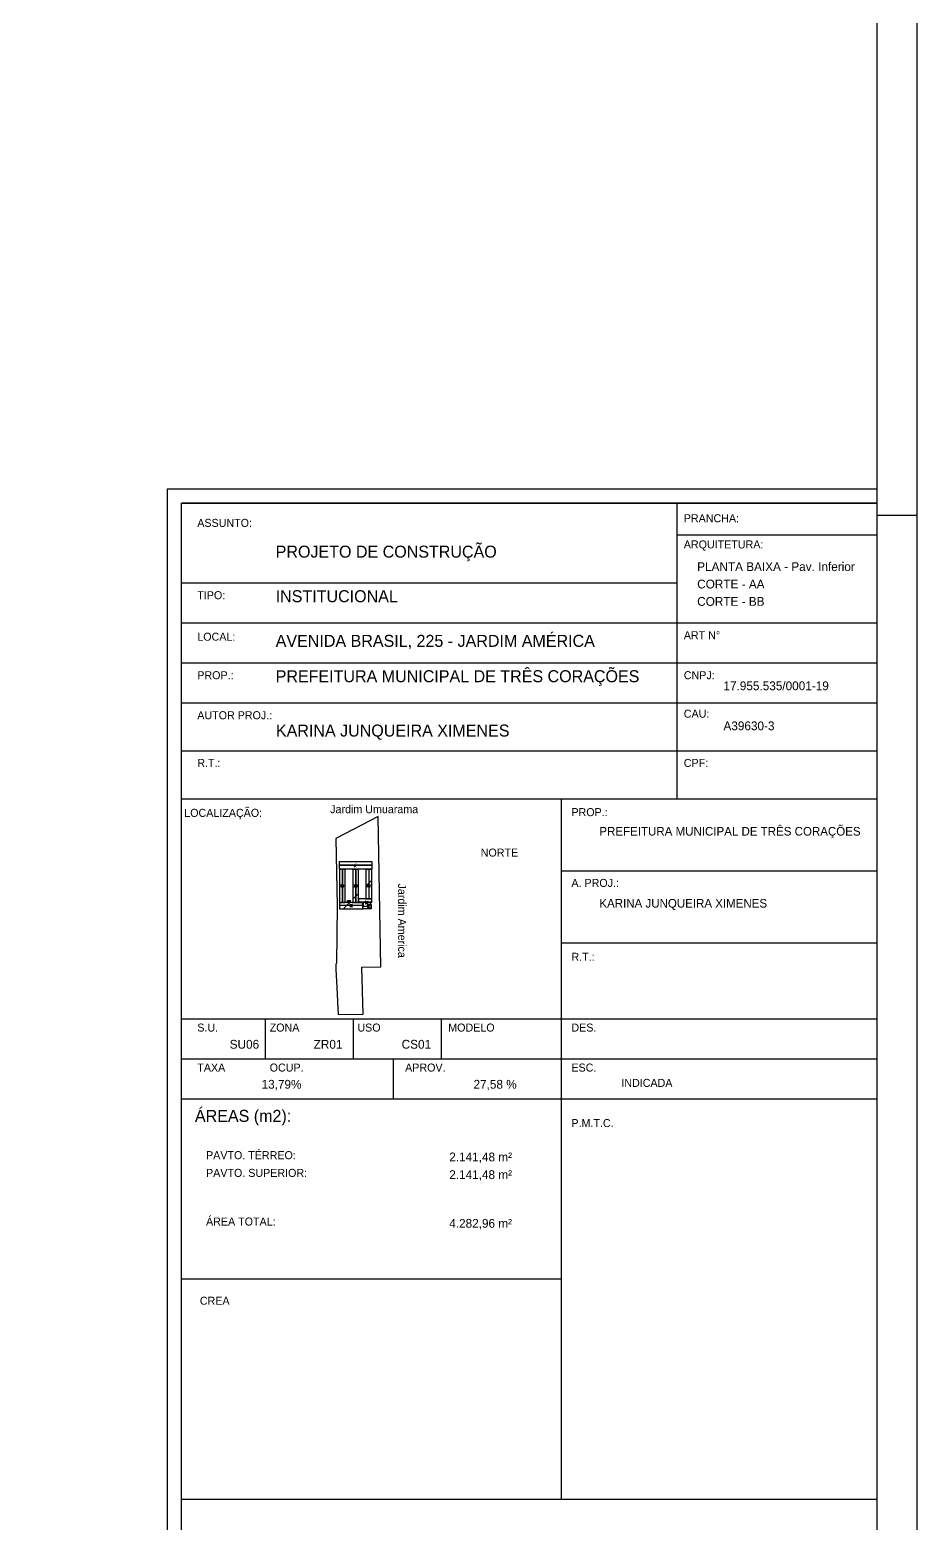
# Model space of a CAD drawing. Header units: metres. Extents: x -999 to 3200, y -1400 to 5056.
# Drawn here: x 1363.74 to 1385.93, y 4598.09 to 4635.41 of the extents above; entities that cross this region are included whole.
import ezdxf

# ---------------------------------------------------------------- set-up
doc = ezdxf.new("R2010")
doc.units = ezdxf.units.M
for name, color, linetype, true_color in [('0.4', 7, 'Continuous', 0x000008), ('0.8', 7, 'Continuous', 0x000008), ('1', 7, 'Continuous', 0x000001), ('LINHAS', 7, 'Continuous', 0x000002), ('S2MARGF', 7, 'Continuous', 0x000004), ('S2MARGG', 7, 'Continuous', 0x00000d), ('TEXTO', 7, 'Continuous', 0x000008)]:
    doc.layers.add(name, color=color, linetype=linetype, true_color=true_color)

msp = doc.modelspace()

# ---------------------------------------------------------------- hatches: boundary and pattern name
at = {"layer": '0.4'}
h = msp.add_hatch(dxfattribs=at)
h.set_pattern_fill('ANSI31', color=8)
h.paths.add_polyline_path([(1372.287, 4614.438), (1372.287, 4614.532), (1371.481, 4614.532), (1371.481, 4614.438), (1372.287, 4614.438)])
h.paths.add_polyline_path([(1372.287, 4614.535), (1372.287, 4614.629), (1371.481, 4614.629), (1371.481, 4614.535), (1372.287, 4614.535)])
h.paths.add_polyline_path([(1372.287, 4613.611), (1372.287, 4613.697), (1371.96, 4613.697), (1371.96, 4613.611), (1372.287, 4613.611)])
h.paths.add_polyline_path([(1372.196, 4613.64), (1372.162, 4613.623), (1372.127, 4613.64), (1372.162, 4613.631), (1372.196, 4613.64)])
h.paths.add_polyline_path([(1372.254, 4613.552), (1372.254, 4613.607), (1372.07, 4613.607), (1372.07, 4613.513), (1372.187, 4613.513), (1372.187, 4613.552), (1372.254, 4613.552)])
h.paths.add_polyline_path([(1372.067, 4613.529), (1372.067, 4613.605), (1371.96, 4613.605), (1371.481, 4613.605), (1371.481, 4613.529), (1372.067, 4613.529)])
h.paths.add_polyline_path([(1371.809, 4613.562), (1371.774, 4613.544), (1371.74, 4613.562), (1371.774, 4613.553), (1371.809, 4613.562)])
h.paths.add_polyline_path([(1371.481, 4613.526), (1371.481, 4613.45), (1372.067, 4613.45), (1372.067, 4613.526), (1371.481, 4613.526)])
h.paths.add_polyline_path([(1371.809, 4613.495), (1371.774, 4613.504), (1371.74, 4613.495), (1371.774, 4613.512), (1371.809, 4613.495)])
h.paths.add_polyline_path([(1372.197, 4613.638), (1372.127, 4613.638), (1372.127, 4613.656), (1372.197, 4613.656), (1372.197, 4613.638), (1372.197, 4613.638)])
h.paths.add_polyline_path([(1372.197, 4613.559), (1372.127, 4613.559), (1372.127, 4613.577), (1372.197, 4613.577), (1372.197, 4613.559)])
h.paths.add_polyline_path([(1371.809, 4613.56), (1371.739, 4613.56), (1371.739, 4613.578), (1371.809, 4613.578), (1371.809, 4613.56)])
h.paths.add_polyline_path([(1371.809, 4613.481), (1371.739, 4613.481), (1371.739, 4613.499), (1371.809, 4613.499), (1371.809, 4613.481)])
h.paths.add_polyline_path([(1371.919, 4614.486), (1371.849, 4614.486), (1371.849, 4614.505), (1371.919, 4614.505), (1371.919, 4614.486)])
h.paths.add_polyline_path([(1371.919, 4614.565), (1371.849, 4614.565), (1371.849, 4614.583), (1371.919, 4614.583), (1371.919, 4614.565)])
h = msp.add_hatch(dxfattribs=at)
h.set_pattern_fill('ANSI31', color=8)
h.paths.add_polyline_path([(1372.287, 4613.699), (1372.287, 4614.433), (1372.216, 4614.433), (1372.216, 4613.699), (1372.287, 4613.699)])
h.paths.add_polyline_path([(1372.245, 4614.055), (1372.237, 4614.02), (1372.245, 4613.986), (1372.228, 4614.02), (1372.245, 4614.055)])
h.paths.add_polyline_path([(1372.213, 4613.699), (1372.213, 4614.433), (1372.143, 4614.433), (1372.143, 4613.699), (1372.213, 4613.699)])
h.paths.add_polyline_path([(1372.178, 4614.055), (1372.196, 4614.02), (1372.178, 4613.986), (1372.187, 4614.02), (1372.178, 4614.055)])
h.paths.add_polyline_path([(1371.958, 4613.607), (1371.958, 4614.433), (1371.888, 4614.433), (1371.888, 4613.607), (1371.958, 4613.607)])
h.paths.add_polyline_path([(1371.92, 4613.986), (1371.902, 4614.02), (1371.92, 4614.055), (1371.911, 4614.02), (1371.92, 4613.986)])
h.paths.add_polyline_path([(1371.884, 4613.607), (1371.884, 4614.433), (1371.814, 4614.433), (1371.814, 4613.607), (1371.884, 4613.607)])
h.paths.add_polyline_path([(1371.852, 4613.986), (1371.861, 4614.02), (1371.852, 4614.055), (1371.87, 4614.02), (1371.852, 4613.986)])
h.paths.add_polyline_path([(1371.624, 4613.607), (1371.624, 4614.433), (1371.554, 4614.433), (1371.554, 4613.607), (1371.624, 4613.607)])
h.paths.add_polyline_path([(1371.586, 4613.986), (1371.568, 4614.02), (1371.586, 4614.055), (1371.577, 4614.02), (1371.586, 4613.986)])
h.paths.add_polyline_path([(1371.551, 4613.607), (1371.551, 4614.433), (1371.481, 4614.433), (1371.481, 4613.607), (1371.551, 4613.607)])
h.paths.add_polyline_path([(1371.519, 4613.986), (1371.528, 4614.02), (1371.519, 4614.055), (1371.536, 4614.02), (1371.519, 4613.986)])
h.paths.add_polyline_path([(1372.269, 4613.452), (1372.269, 4613.55), (1372.191, 4613.55), (1372.191, 4613.482), (1372.191, 4613.479), (1372.191, 4613.476), (1372.192, 4613.474), (1372.193, 4613.471), (1372.194, 4613.468), (1372.195, 4613.466), (1372.197, 4613.464), (1372.198, 4613.462), (1372.2, 4613.46), (1372.202, 4613.458), (1372.205, 4613.456), (1372.207, 4613.455), (1372.21, 4613.454), (1372.212, 4613.453), (1372.215, 4613.452), (1372.218, 4613.452), (1372.22, 4613.452), (1372.269, 4613.452)])
h.paths.add_polyline_path([(1372.227, 4613.519), (1372.222, 4613.501), (1372.227, 4613.483), (1372.218, 4613.501), (1372.227, 4613.519)])
h.paths.add_polyline_path([(1372.241, 4614.055), (1372.241, 4613.985), (1372.263, 4613.985), (1372.263, 4614.055), (1372.241, 4614.055)])
h.paths.add_polyline_path([(1372.161, 4614.055), (1372.161, 4613.985), (1372.182, 4613.985), (1372.182, 4614.055), (1372.161, 4614.055)])
h.paths.add_polyline_path([(1371.916, 4614.055), (1371.916, 4613.985), (1371.937, 4613.985), (1371.937, 4614.055), (1371.916, 4614.055)])
h.paths.add_polyline_path([(1371.835, 4614.055), (1371.835, 4613.985), (1371.856, 4613.985), (1371.856, 4614.055), (1371.835, 4614.055), (1371.835, 4614.055)])
h.paths.add_polyline_path([(1371.582, 4614.055), (1371.582, 4613.985), (1371.603, 4613.985), (1371.603, 4614.055), (1371.582, 4614.055)])
h.paths.add_polyline_path([(1371.502, 4614.055), (1371.502, 4613.985), (1371.523, 4613.985), (1371.523, 4614.055), (1371.502, 4614.055), (1371.502, 4614.055)])
h.paths.add_polyline_path([(1372.225, 4613.519), (1372.225, 4613.483), (1372.236, 4613.483), (1372.236, 4613.519), (1372.225, 4613.519), (1372.225, 4613.519)])
at = {"layer": '0.8'}
h = msp.add_hatch(dxfattribs=at)
h.set_pattern_fill('ANSI31', color=8)
h.paths.add_polyline_path([(1371.753, 4613.656), (1371.686, 4613.656), (1371.686, 4613.607), (1371.753, 4613.607), (1371.753, 4613.656)])
h.paths.add_polyline_path([(1371.737, 4613.631), (1371.702, 4613.631), (1371.702, 4613.641), (1371.737, 4613.641), (1371.737, 4613.631), (1371.737, 4613.631)])
at = {"layer": '1'}
h = msp.add_hatch(color=8, dxfattribs=at)
h.dxf.hatch_style = 1
h.paths.add_polyline_path([(1371.884, 4614.559), (1371.849, 4614.567), (1371.884, 4614.55), (1371.919, 4614.567), (1371.884, 4614.559)])
h = msp.add_hatch(color=8, dxfattribs=at)
h.dxf.hatch_style = 1
h.paths.add_polyline_path([(1371.884, 4614.509), (1371.849, 4614.5), (1371.884, 4614.518), (1371.919, 4614.5), (1371.884, 4614.509)])
h = msp.add_hatch(color=8, dxfattribs=at)
h.dxf.hatch_style = 1
h.paths.add_polyline_path([(1371.528, 4614.02), (1371.519, 4613.986), (1371.536, 4614.02), (1371.519, 4614.055), (1371.528, 4614.02)])
h = msp.add_hatch(color=8, dxfattribs=at)
h.dxf.hatch_style = 1
h.paths.add_polyline_path([(1371.577, 4614.02), (1371.586, 4613.986), (1371.568, 4614.02), (1371.586, 4614.055), (1371.577, 4614.02)])
h = msp.add_hatch(color=8, dxfattribs=at)
h.dxf.hatch_style = 1
h.paths.add_polyline_path([(1371.861, 4614.02), (1371.852, 4613.986), (1371.87, 4614.02), (1371.852, 4614.055), (1371.861, 4614.02)])
h = msp.add_hatch(color=8, dxfattribs=at)
h.dxf.hatch_style = 1
h.paths.add_polyline_path([(1371.911, 4614.02), (1371.92, 4613.986), (1371.902, 4614.02), (1371.92, 4614.055), (1371.911, 4614.02)])
h = msp.add_hatch(color=8, dxfattribs=at)
h.dxf.hatch_style = 1
h.paths.add_polyline_path([(1372.187, 4614.02), (1372.178, 4613.986), (1372.196, 4614.02), (1372.178, 4614.055), (1372.187, 4614.02)])
h = msp.add_hatch(color=8, dxfattribs=at)
h.dxf.hatch_style = 1
h.paths.add_polyline_path([(1372.237, 4614.02), (1372.245, 4613.986), (1372.228, 4614.02), (1372.245, 4614.055), (1372.237, 4614.02)])
h = msp.add_hatch(color=8, dxfattribs=at)
h.dxf.hatch_style = 1
h.paths.add_polyline_path([(1371.72, 4613.628), (1371.702, 4613.633), (1371.72, 4613.624), (1371.737, 4613.633), (1371.72, 4613.628)])
h = msp.add_hatch(color=8, dxfattribs=at)
h.dxf.hatch_style = 1
h.paths.add_polyline_path([(1371.774, 4613.553), (1371.74, 4613.562), (1371.774, 4613.544), (1371.809, 4613.562), (1371.774, 4613.553)])
h = msp.add_hatch(color=8, dxfattribs=at)
h.dxf.hatch_style = 1
h.paths.add_polyline_path([(1371.774, 4613.504), (1371.74, 4613.495), (1371.774, 4613.512), (1371.809, 4613.495), (1371.774, 4613.504)])
h = msp.add_hatch(color=8, dxfattribs=at)
h.dxf.hatch_style = 1
h.paths.add_polyline_path([(1372.162, 4613.631), (1372.127, 4613.64), (1372.162, 4613.623), (1372.196, 4613.64), (1372.162, 4613.631)])
h = msp.add_hatch(color=8, dxfattribs=at)
h.dxf.hatch_style = 1
h.paths.add_polyline_path([(1372.162, 4613.582), (1372.127, 4613.573), (1372.162, 4613.59), (1372.196, 4613.573), (1372.162, 4613.582)])
h = msp.add_hatch(color=8, dxfattribs=at)
h.dxf.hatch_style = 1
h.paths.add_polyline_path([(1372.222, 4613.501), (1372.227, 4613.483), (1372.218, 4613.501), (1372.227, 4613.519), (1372.222, 4613.501)])

# ---------------------------------------------------------------- linework, layer by layer
at = {"layer": '1', "color": 8}
for p, q in [((1371.479, 4614.631), (1372.289, 4614.631)), ((1371.479, 4614.436), (1371.479, 4614.631)), ((1371.481, 4614.629), (1372.287, 4614.629)), ((1371.481, 4614.438), (1371.481, 4614.629)), ((1372.287, 4614.629), (1372.287, 4614.438)), ((1372.289, 4614.631), (1372.289, 4614.436)), ((1372.289, 4614.436), (1371.479, 4614.436)), ((1372.287, 4614.535), (1371.481, 4614.535)), ((1372.287, 4614.533), (1371.481, 4614.533)), ((1372.287, 4614.532), (1371.481, 4614.532)), ((1372.287, 4614.438), (1371.481, 4614.438)), ((1371.624, 4614.433), (1371.481, 4614.433)), ((1371.481, 4614.433), (1371.481, 4613.607)), ((1371.551, 4614.433), (1371.551, 4613.607)), ((1371.552, 4614.433), (1371.552, 4613.607)), ((1371.554, 4614.433), (1371.554, 4613.607)), ((1371.624, 4613.607), (1371.624, 4614.433)), ((1371.958, 4614.433), (1371.814, 4614.433)), ((1371.814, 4614.433), (1371.814, 4613.607)), ((1371.849, 4614.5), (1371.884, 4614.509)), ((1371.884, 4614.433), (1371.884, 4613.607)), ((1371.886, 4614.433), (1371.886, 4613.607)), ((1371.888, 4614.433), (1371.888, 4613.607)), ((1371.958, 4613.607), (1371.958, 4614.433)), ((1372.287, 4614.433), (1372.143, 4614.433)), ((1372.143, 4614.433), (1372.143, 4613.699)), ((1372.213, 4614.433), (1372.213, 4613.699)), ((1372.215, 4614.433), (1372.215, 4613.699)), ((1372.216, 4614.433), (1372.216, 4613.699)), ((1372.287, 4613.699), (1372.287, 4614.433)), ((1371.528, 4614.02), (1371.519, 4614.055)), ((1371.536, 4614.02), (1371.519, 4614.055)), ((1371.519, 4613.986), (1371.528, 4614.02)), ((1371.536, 4614.02), (1371.519, 4613.986)), ((1371.568, 4614.02), (1371.586, 4614.055)), ((1371.568, 4614.02), (1371.586, 4613.986)), ((1371.577, 4614.02), (1371.586, 4614.055)), ((1371.586, 4613.986), (1371.577, 4614.02)), ((1371.861, 4614.02), (1371.852, 4614.055)), ((1371.87, 4614.02), (1371.852, 4614.055)), ((1371.852, 4613.986), (1371.861, 4614.02)), ((1371.87, 4614.02), (1371.852, 4613.986)), ((1371.902, 4614.02), (1371.92, 4614.055)), ((1371.902, 4614.02), (1371.92, 4613.986)), ((1371.911, 4614.02), (1371.92, 4614.055)), ((1371.92, 4613.986), (1371.911, 4614.02)), ((1372.187, 4614.02), (1372.178, 4614.055)), ((1372.196, 4614.02), (1372.178, 4614.055)), ((1372.178, 4613.986), (1372.187, 4614.02)), ((1372.196, 4614.02), (1372.178, 4613.986)), ((1372.228, 4614.02), (1372.245, 4614.055)), ((1372.228, 4614.02), (1372.245, 4613.986)), ((1372.237, 4614.02), (1372.245, 4614.055)), ((1372.245, 4613.986), (1372.237, 4614.02)), ((1372.067, 4613.529), (1371.481, 4613.529)), ((1372.067, 4613.528), (1371.481, 4613.528)), ((1372.067, 4613.526), (1371.481, 4613.526)), ((1371.684, 4613.658), (1371.755, 4613.658)), ((1371.684, 4613.607), (1371.684, 4613.658)), ((1371.686, 4613.656), (1371.753, 4613.656)), ((1371.686, 4613.607), (1371.686, 4613.656)), ((1371.702, 4613.633), (1371.72, 4613.628)), ((1371.72, 4613.624), (1371.702, 4613.633)), ((1371.72, 4613.628), (1371.737, 4613.633)), ((1371.72, 4613.624), (1371.737, 4613.633)), ((1371.74, 4613.562), (1371.774, 4613.553)), ((1371.774, 4613.544), (1371.74, 4613.562)), ((1371.774, 4613.512), (1371.74, 4613.495)), ((1371.74, 4613.495), (1371.774, 4613.504)), ((1371.753, 4613.607), (1371.753, 4613.656)), ((1371.755, 4613.607), (1371.755, 4613.658)), ((1371.774, 4613.553), (1371.809, 4613.562)), ((1371.774, 4613.544), (1371.809, 4613.562)), ((1371.774, 4613.512), (1371.809, 4613.495)), ((1371.774, 4613.504), (1371.809, 4613.495)), ((1371.96, 4613.699), (1371.96, 4613.607)), ((1372.289, 4613.699), (1371.96, 4613.699)), ((1372.287, 4613.697), (1371.96, 4613.697)), ((1372.287, 4613.611), (1371.96, 4613.611)), ((1372.254, 4613.609), (1371.96, 4613.609)), ((1371.96, 4613.607), (1372.07, 4613.607)), ((1372.07, 4613.607), (1372.07, 4613.511)), ((1372.254, 4613.607), (1372.07, 4613.607)), ((1372.07, 4613.513), (1372.187, 4613.513)), ((1372.07, 4613.511), (1372.187, 4613.511)), ((1372.127, 4613.64), (1372.162, 4613.631)), ((1372.162, 4613.623), (1372.127, 4613.64)), ((1372.162, 4613.59), (1372.127, 4613.573)), ((1372.127, 4613.573), (1372.162, 4613.582)), ((1372.162, 4613.631), (1372.196, 4613.64)), ((1372.162, 4613.623), (1372.196, 4613.64)), ((1372.162, 4613.59), (1372.196, 4613.573)), ((1372.162, 4613.582), (1372.196, 4613.573)), ((1372.187, 4613.513), (1372.187, 4613.552)), ((1372.187, 4613.552), (1372.254, 4613.552)), ((1372.187, 4613.511), (1372.187, 4613.482)), ((1372.189, 4613.482), (1372.189, 4613.55)), ((1372.189, 4613.55), (1372.269, 4613.55)), ((1372.191, 4613.482), (1372.191, 4613.55)), ((1372.218, 4613.501), (1372.227, 4613.519)), ((1372.218, 4613.501), (1372.227, 4613.483)), ((1372.222, 4613.501), (1372.227, 4613.519)), ((1372.227, 4613.483), (1372.222, 4613.501)), ((1372.254, 4613.552), (1372.254, 4613.609)), ((1372.254, 4613.609), (1372.287, 4613.609)), ((1372.256, 4613.552), (1372.256, 4613.607)), ((1372.256, 4613.607), (1372.289, 4613.607)), ((1372.256, 4613.552), (1372.271, 4613.552)), ((1372.287, 4613.609), (1372.287, 4613.697)), ((1372.289, 4613.607), (1372.289, 4613.699)), ((1372.22, 4613.45), (1372.07, 4613.45)), ((1372.22, 4613.448), (1372.07, 4613.448))]:
    msp.add_line(p, q, dxfattribs=at)
at = {"layer": '1', "color": 1}
msp.add_lwpolyline([(1371.452, 4610.805), (1372.075, 4610.811), (1372.044, 4611.988), (1372.512, 4611.997), (1372.448, 4615.757), (1371.386, 4615.207), (1371.422, 4613.515), (1371.406, 4612.092), (1371.399, 4612.087), (1371.395, 4612.072), (1371.393, 4612.052), (1371.391, 4612.037), (1371.39, 4612.022), (1371.39, 4612.007), (1371.39, 4611.992), (1371.39, 4611.977), (1371.391, 4611.962), (1371.391, 4611.947), (1371.392, 4611.931), (1371.392, 4611.916), (1371.393, 4611.901), (1371.394, 4611.886), (1371.394, 4611.875), (1371.394, 4611.871), (1371.395, 4611.856), (1371.396, 4611.841), (1371.397, 4611.824), (1371.398, 4611.795), (1371.399, 4611.78), (1371.399, 4611.765), (1371.4, 4611.75), (1371.401, 4611.735), (1371.402, 4611.72), (1371.403, 4611.705), (1371.403, 4611.69), (1371.404, 4611.674), (1371.405, 4611.659), (1371.406, 4611.644), (1371.407, 4611.629), (1371.407, 4611.614), (1371.408, 4611.599), (1371.409, 4611.584), (1371.41, 4611.569), (1371.411, 4611.554), (1371.412, 4611.538), (1371.412, 4611.523), (1371.413, 4611.508), (1371.414, 4611.493), (1371.415, 4611.478), (1371.416, 4611.463), (1371.416, 4611.448), (1371.417, 4611.433), (1371.418, 4611.418), (1371.419, 4611.402), (1371.42, 4611.387), (1371.42, 4611.372), (1371.421, 4611.357), (1371.422, 4611.342), (1371.423, 4611.327), (1371.423, 4611.312), (1371.424, 4611.297), (1371.425, 4611.282), (1371.426, 4611.266), (1371.427, 4611.251), (1371.427, 4611.236), (1371.428, 4611.221), (1371.429, 4611.206), (1371.43, 4611.191), (1371.431, 4611.176), (1371.431, 4611.161), (1371.432, 4611.145), (1371.434, 4611.115), (1371.452, 4610.805)], dxfattribs=at)
at = {"layer": '1', "color": 8}
for points in [[(1371.626, 4614.436), (1371.479, 4614.436), (1371.479, 4613.607), (1371.626, 4613.607), (1371.626, 4614.436)], [(1371.96, 4614.433), (1371.96, 4614.436), (1371.812, 4614.436), (1371.812, 4613.607), (1371.96, 4613.607), (1371.96, 4614.436)], [(1371.96, 4613.607), (1371.479, 4613.607), (1371.479, 4613.448), (1372.046, 4613.448), (1372.07, 4613.448), (1372.07, 4613.607), (1371.96, 4613.607)], [(1372.271, 4613.552), (1372.271, 4613.448), (1372.22, 4613.448)], [(1372.269, 4613.55), (1372.269, 4613.45), (1372.22, 4613.45)], [(1372.269, 4613.452), (1372.22, 4613.452)]]:
    msp.add_lwpolyline(points, dxfattribs=at)
for points in [[(1372.289, 4613.699), (1372.289, 4614.436), (1372.141, 4614.436), (1372.141, 4613.699)], [(1371.96, 4613.605), (1371.481, 4613.605), (1371.481, 4613.45), (1372.046, 4613.45), (1372.067, 4613.45), (1372.067, 4613.605)]]:
    msp.add_lwpolyline(points, close=True, dxfattribs=at)
for radius in [0.0336, 0.0312, 0.0297]:
    msp.add_arc((1372.22, 4613.482), radius, 180, 270, dxfattribs=at)
at = {"layer": 'LINHAS', "color": 7}
for p, q in [((1384.926, 4623.937), (1367.176, 4623.937)), ((1367.176, 4623.937), (1367.176, 4594.587)), ((1379.926, 4616.187), (1379.926, 4623.587)), ((1384.926, 4622.787), (1379.926, 4622.787)), ((1379.926, 4621.587), (1367.526, 4621.587)), ((1384.926, 4620.587), (1367.526, 4620.587)), ((1384.926, 4619.587), (1367.526, 4619.587)), ((1384.926, 4618.587), (1367.526, 4618.587)), ((1384.926, 4617.387), (1367.526, 4617.387)), ((1384.926, 4616.187), (1367.526, 4616.187)), ((1377.026, 4616.187), (1377.026, 4598.687)), ((1384.926, 4614.387), (1377.026, 4614.387)), ((1384.926, 4612.587), (1377.026, 4612.587)), ((1384.926, 4610.687), (1367.526, 4610.687)), ((1369.626, 4610.687), (1369.626, 4609.687)), ((1371.826, 4610.687), (1371.826, 4609.687)), ((1374.026, 4610.687), (1374.026, 4609.687)), ((1384.926, 4609.687), (1367.526, 4609.687)), ((1372.826, 4609.687), (1372.826, 4608.687)), ((1384.926, 4608.687), (1367.526, 4608.687)), ((1377.026, 4604.187), (1367.526, 4604.187)), ((1384.926, 4598.687), (1367.526, 4598.687))]:
    msp.add_line(p, q, dxfattribs=at)
for points in [[(1367.526, 4623.587, 0.04, 0.04, 0), (1367.526, 4594.587, 0.04, 0.04, 0)], [(1384.926, 4623.587, 0.04, 0.04, 0), (1367.526, 4623.587, 0.04, 0.04, 0)]]:
    msp.add_lwpolyline(points, format="xyseb", dxfattribs=at)
at = {"layer": 'S2MARGF', "color": 4}
msp.add_line((1384.926, 4623.287), (1385.926, 4623.287), dxfattribs=at)
msp.add_lwpolyline([(1280.526, 4593.587), (1385.926, 4593.587), (1385.926, 4677.687), (1280.526, 4677.687)], close=True, dxfattribs=at)
at = {"layer": 'S2MARGG', "color": 13}
msp.add_line((1384.926, 4594.587), (1384.926, 4676.687), dxfattribs=at)

# ---------------------------------------------------------------- texts
at = {"color": 7}
for s, p in [('17.955.535/0001-19', (1381.083, 4618.91)), ('A39630-3', (1381.083, 4617.91))]:
    msp.add_text(s, height=0.22, dxfattribs=at).set_placement(p)
at = {"layer": '1', "color": 8}
for insert, char_height, width, attachment_point, rotation in [((1371.884, 4614.566), 0.00565, 0.09818, 2, 180), ((1371.884, 4614.501), 0.00565, 0.09818, 8, 180), ((1371.52, 4614.02), 0.00565, 0.09818, 2, 270), ((1371.585, 4614.02), 0.00565, 0.09818, 8, 270), ((1371.853, 4614.02), 0.00565, 0.09818, 2, 270), ((1371.919, 4614.02), 0.00565, 0.09818, 8, 270), ((1372.179, 4614.02), 0.00565, 0.09818, 2, 270), ((1372.244, 4614.02), 0.00565, 0.09818, 8, 270), ((1371.72, 4613.632), 0.00285, 0.04945, 2, 180), ((1371.774, 4613.561), 0.00565, 0.09818, 2, 180), ((1371.774, 4613.496), 0.00565, 0.09818, 8, 180), ((1372.162, 4613.639), 0.00565, 0.09818, 2, 180), ((1372.162, 4613.574), 0.00565, 0.09818, 8, 180), ((1372.226, 4613.501), 0.00296, 0.05142, 8, 270)]:
    msp.add_mtext('TELHA METALICA\\Pi = 10%', dxfattribs=dict(at, insert=insert, char_height=char_height, width=width, attachment_point=attachment_point, rotation=rotation))
at = {"layer": 'TEXTO', "color": 7}
for s, height, p in [('ASSUNTO:', 0.2, (1367.926, 4622.992)), ('PRANCHA:', 0.2, (1380.091, 4623.108)), ('PROJETO DE CONSTRUÇÃO', 0.3, (1369.886, 4622.223)), ('ARQUITETURA:', 0.2, (1380.091, 4622.454)), ('PLANTA BAIXA - Pav. Inferior', 0.22, (1380.426, 4621.888)), ('TIPO:', 0.2, (1367.926, 4621.185)), ('INSTITUCIONAL', 0.3, (1369.886, 4621.11)), ('CORTE - AA ', 0.22, (1380.426, 4621.453)), ('CORTE - BB', 0.22, (1380.426, 4621.019)), ('LOCAL:', 0.2, (1367.926, 4620.147)), ('AVENIDA BRASIL, 225 - JARDIM AMÉRICA', 0.3, (1369.886, 4619.994)), ('ART N%%d', 0.2, (1380.091, 4620.185)), ('PREFEITURA MUNICIPAL DE TRÊS CORAÇÕES', 0.3, (1369.886, 4619.11)), ('PROP.:', 0.2, (1367.926, 4619.185)), ('CNPJ:', 0.2, (1380.091, 4619.185)), ('AUTOR PROJ.:', 0.2, (1367.926, 4618.185)), ('CAU:', 0.2, (1380.091, 4618.224)), ('KARINA JUNQUEIRA XIMENES ', 0.3, (1369.892, 4617.752)), ('R.T.:', 0.2, (1367.926, 4616.993)), ('CPF:', 0.2, (1380.091, 4616.993)), ('LOCALIZAÇÃO:', 0.2, (1367.6, 4615.745)), ('Jardim Umuarama', 0.2, (1371.249, 4615.837, -0.001)), ('PROP.:', 0.2, (1377.281, 4615.763)), ('PREFEITURA MUNICIPAL DE TRÊS CORAÇÕES', 0.21546, (1377.98, 4615.277)), ('NORTE', 0.2, (1375.013, 4614.752)), ('A. PROJ.:', 0.2, (1377.281, 4613.994)), ('KARINA JUNQUEIRA XIMENES', 0.21546, (1377.98, 4613.477)), ('R.T.:', 0.2, (1377.281, 4612.148)), ('S.U.', 0.2, (1367.926, 4610.379)), ('ZONA', 0.2, (1369.736, 4610.379)), ('USO', 0.2, (1371.93, 4610.379)), ('MODELO', 0.2, (1374.201, 4610.379)), ('DES.', 0.2, (1377.281, 4610.379)), ('SU06', 0.22, (1368.736, 4609.951)), ('ZR01', 0.22, (1370.836, 4609.951)), ('CS01', 0.22, (1373.036, 4609.951)), ('TAXA', 0.2, (1367.926, 4609.379)), ('OCUP.', 0.2, (1369.736, 4609.379)), ('APROV.', 0.2, (1373.123, 4609.379)), ('ESC.', 0.2, (1377.281, 4609.379)), ('13,79%%%', 0.22, (1369.533, 4608.951)), ('13,79%%%', 0.22, (1369.533, 4608.951)), ('27,58 %%%', 0.22, (1374.833, 4608.951)), ('INDICADA', 0.2, (1378.529, 4608.996)), ('ÁREAS (m2):', 0.3, (1367.867, 4608.122)), ('P.M.T.C.', 0.2, (1377.281, 4607.992)), ('PAVTO. TÉRREO:', 0.2, (1368.145, 4607.19)), ('2.141,48 m²', 0.22, (1374.226, 4607.135)), ('PAVTO. SUPERIOR:', 0.2, (1368.145, 4606.747)), ('2.141,48 m²', 0.22, (1374.226, 4606.693)), ('ÁREA TOTAL: ', 0.2, (1368.145, 4605.531)), ('4.282,96 m²', 0.22, (1374.226, 4605.476)), ('CREA', 0.2, (1367.99, 4603.552))]:
    msp.add_text(s, height=height, dxfattribs=at).set_placement(p)
msp.add_text('Jardim America', height=0.2, rotation=270, dxfattribs=at).set_placement((1372.947, 4614.079, -0.001))

doc.saveas('drawing.dxf')
